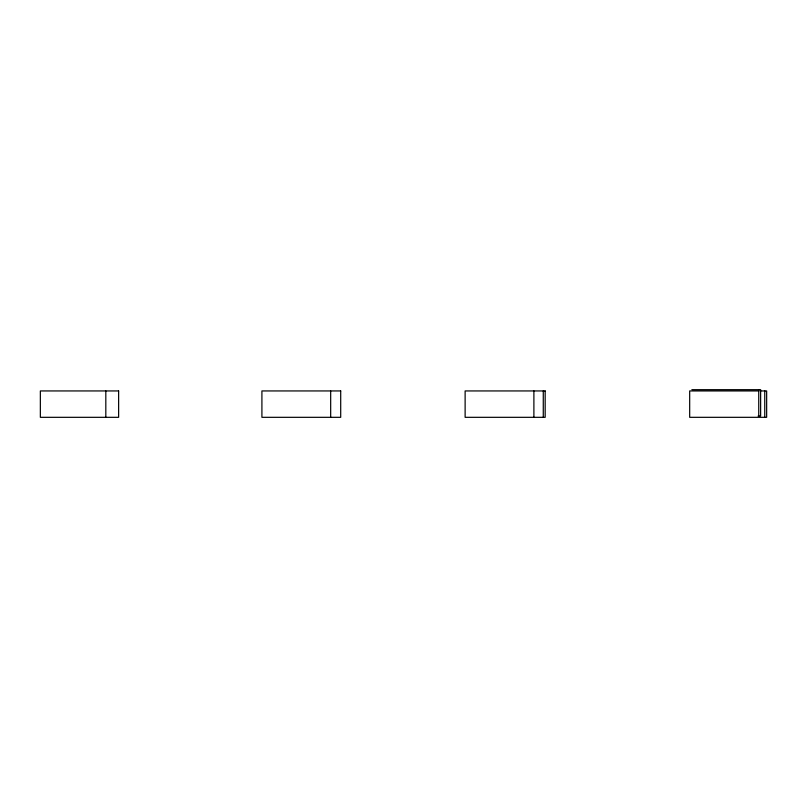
<?xml version="1.0" encoding="UTF-8"?>
<svg xmlns="http://www.w3.org/2000/svg" width="807" height="807" viewBox="0 0 807 807"><rect width="100%" height="100%" fill="white"/><g stroke="black" fill="none" stroke-linecap="round" stroke-linejoin="round"><path stroke-width="1.21" d="M691.861 389.68L760.628 389.68L760.628 416.059L758.086 416.059M758.449 390.941L689.682 390.941L689.682 417.32L766.65 417.32L766.65 390.941L760.083 390.941M764.754 390.941L764.754 417.32M758.741 389.68L758.741 416.059M543.272 390.941L543.272 417.32M533.891 390.941L533.891 417.32M330.678 390.941L330.678 417.32M105.818 390.941L105.818 417.32M118.629 390.941L40.35 390.941L40.35 417.32L118.629 417.32L118.629 390.941M340.705 390.941L261.912 390.941L261.912 417.32L340.705 417.32L340.705 390.941M545.169 390.941L465.125 390.941L465.125 417.32L545.169 417.32L545.169 390.941"/></g></svg>
